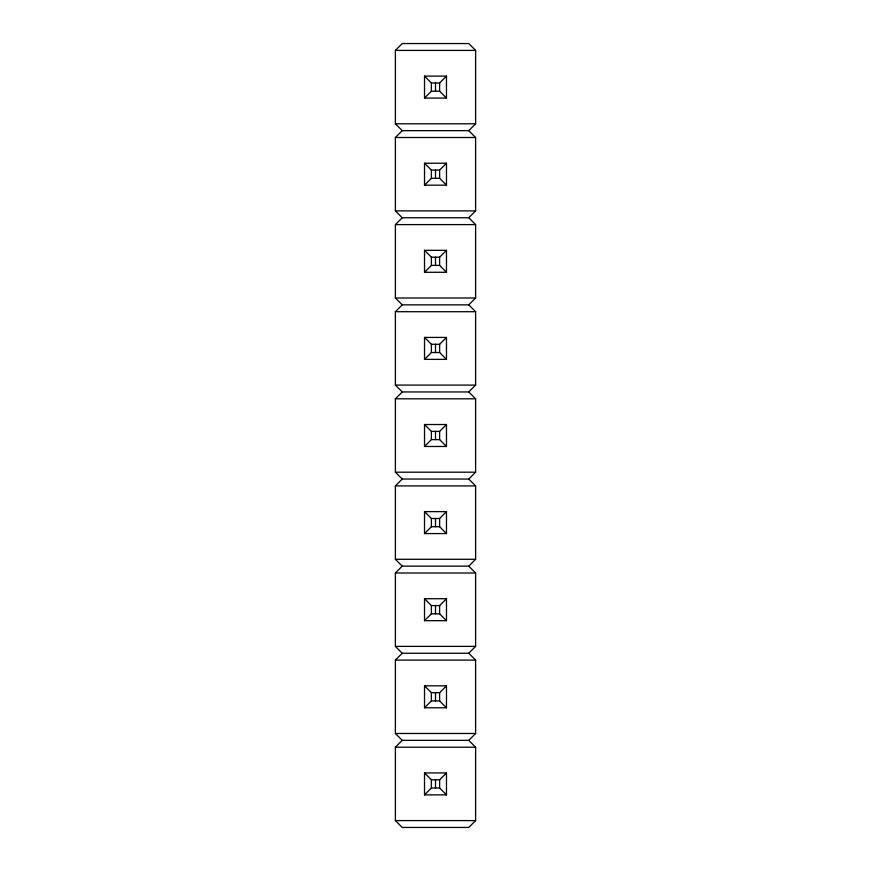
<?xml version="1.0" encoding="UTF-8"?>
<svg xmlns="http://www.w3.org/2000/svg" width="871" height="871" viewBox="0 0 871 871"><rect width="100%" height="100%" fill="white"/><g stroke="black" fill="none" stroke-linecap="round" stroke-linejoin="round"><path stroke-width="1.31" d="M402.239 130.65L395.38 123.791L395.38 50.409L402.239 43.55L468.761 43.55L475.62 50.409L475.62 123.791L468.761 130.65L402.239 130.65L395.38 137.509L395.38 210.891L402.239 217.75L468.761 217.75L475.62 224.609L475.62 297.991L468.761 304.85L402.239 304.85L395.38 311.709L395.38 385.091L402.239 391.95L468.761 391.95L475.62 385.091L475.62 311.709L468.761 304.85M424.525 98.075L431.385 91.215L439.615 91.215L446.475 98.075L446.475 76.125L424.525 76.125L424.525 98.075L446.475 98.075M424.525 76.125L431.385 82.985L439.615 82.985L446.475 76.125M424.525 185.175L431.385 178.315L439.615 178.315L446.475 185.175L424.525 185.175L424.525 163.225L446.475 163.225L446.475 185.175M439.615 178.315L439.615 170.085L446.475 163.225M402.239 304.85L395.38 297.991L395.38 224.609L402.239 217.75M468.761 217.75L475.62 210.891L475.62 137.509L468.761 130.65M424.525 272.275L431.385 265.415L439.615 265.415L446.475 272.275L424.525 272.275L424.525 250.325L446.475 250.325L446.475 272.275M439.615 265.415L439.615 257.185L446.475 250.325M424.525 359.375L431.385 352.515L439.615 352.515L446.475 359.375L424.525 359.375L424.525 337.425L446.475 337.425L446.475 359.375M424.525 337.425L431.385 344.285L439.615 344.285L446.475 337.425M468.761 391.95L475.62 398.809L475.62 472.191L468.761 479.05L402.239 479.05L395.38 472.191L395.38 398.809L402.239 391.95M424.525 446.475L431.385 439.615L439.615 439.615L446.475 446.475L424.525 446.475L424.525 424.525L446.475 424.525L446.475 446.475M424.525 424.525L431.385 431.385L439.615 431.385L446.475 424.525M468.761 479.05L475.62 485.909L475.62 559.291L468.761 566.15L402.239 566.15L395.38 559.291L395.38 485.909L402.239 479.05M424.525 533.575L431.385 526.715L439.615 526.715L446.475 533.575L446.475 511.625L424.525 511.625L424.525 533.575L446.475 533.575M424.525 511.625L431.385 518.485L439.615 518.485L446.475 511.625M468.761 566.15L475.62 573.009L475.62 646.391L468.761 653.25L402.239 653.25L395.38 646.391L395.38 573.009L402.239 566.15M424.525 620.675L431.385 613.815L439.615 613.815L446.475 620.675L446.475 598.725L424.525 598.725L424.525 620.675L446.475 620.675M424.525 598.725L431.385 605.585L439.615 605.585L446.475 598.725M468.761 653.25L475.62 660.109L475.62 733.491L468.761 740.35L402.239 740.35L395.38 733.491L395.38 660.109L402.239 653.25M424.525 707.775L431.385 700.915L439.615 700.915L446.475 707.775L446.475 685.825L424.525 685.825L424.525 707.775L446.475 707.775M424.525 685.825L431.385 692.685L439.615 692.685L446.475 685.825M468.761 740.35L475.62 747.209L475.62 820.591L468.761 827.45L402.239 827.45L395.38 820.591L395.38 747.209L402.239 740.35M424.525 794.875L431.385 788.015L439.615 788.015L446.475 794.875L446.475 772.925L424.525 772.925L424.525 794.875L446.475 794.875M424.525 772.925L431.385 779.785L439.615 779.785L446.475 772.925M395.38 50.409L475.62 50.409M395.38 123.791L475.62 123.791M395.38 137.509L475.62 137.509M424.525 163.225L431.385 170.085L439.615 170.085M395.38 210.891L475.62 210.891M395.38 224.609L475.62 224.609M424.525 250.325L431.385 257.185L439.615 257.185M395.38 297.991L475.62 297.991M395.38 311.709L475.62 311.709M395.38 385.091L475.62 385.091M395.38 398.809L475.62 398.809M395.38 472.191L475.62 472.191M395.38 485.909L475.62 485.909M395.38 559.291L475.62 559.291M395.38 573.009L475.62 573.009M395.38 646.391L475.62 646.391M395.38 660.109L475.62 660.109M395.38 733.491L475.62 733.491M395.38 747.209L475.62 747.209M395.38 820.591L475.62 820.591M439.615 82.985L439.615 91.215M439.615 344.285L439.615 352.515M439.615 431.385L439.615 439.615M439.615 518.485L439.615 526.715M439.615 605.585L439.615 613.815M439.615 692.685L439.615 700.915M439.615 779.785L439.615 788.015M435.5 82.985L435.5 91.215M435.5 170.085L435.5 178.315M435.5 257.185L435.5 265.415M435.5 344.285L435.5 352.515M435.5 431.385L435.5 439.615M435.5 518.485L435.5 526.715M435.5 605.585L435.5 613.815M435.5 692.685L435.5 700.915M435.5 779.785L435.5 788.015M431.385 82.985L431.385 91.215M431.385 170.085L431.385 178.315M431.385 257.185L431.385 265.415M431.385 344.285L431.385 352.515M431.385 431.385L431.385 439.615M431.385 518.485L431.385 526.715M431.385 605.585L431.385 613.815M431.385 692.685L431.385 700.915M431.385 779.785L431.385 788.015"/></g></svg>
